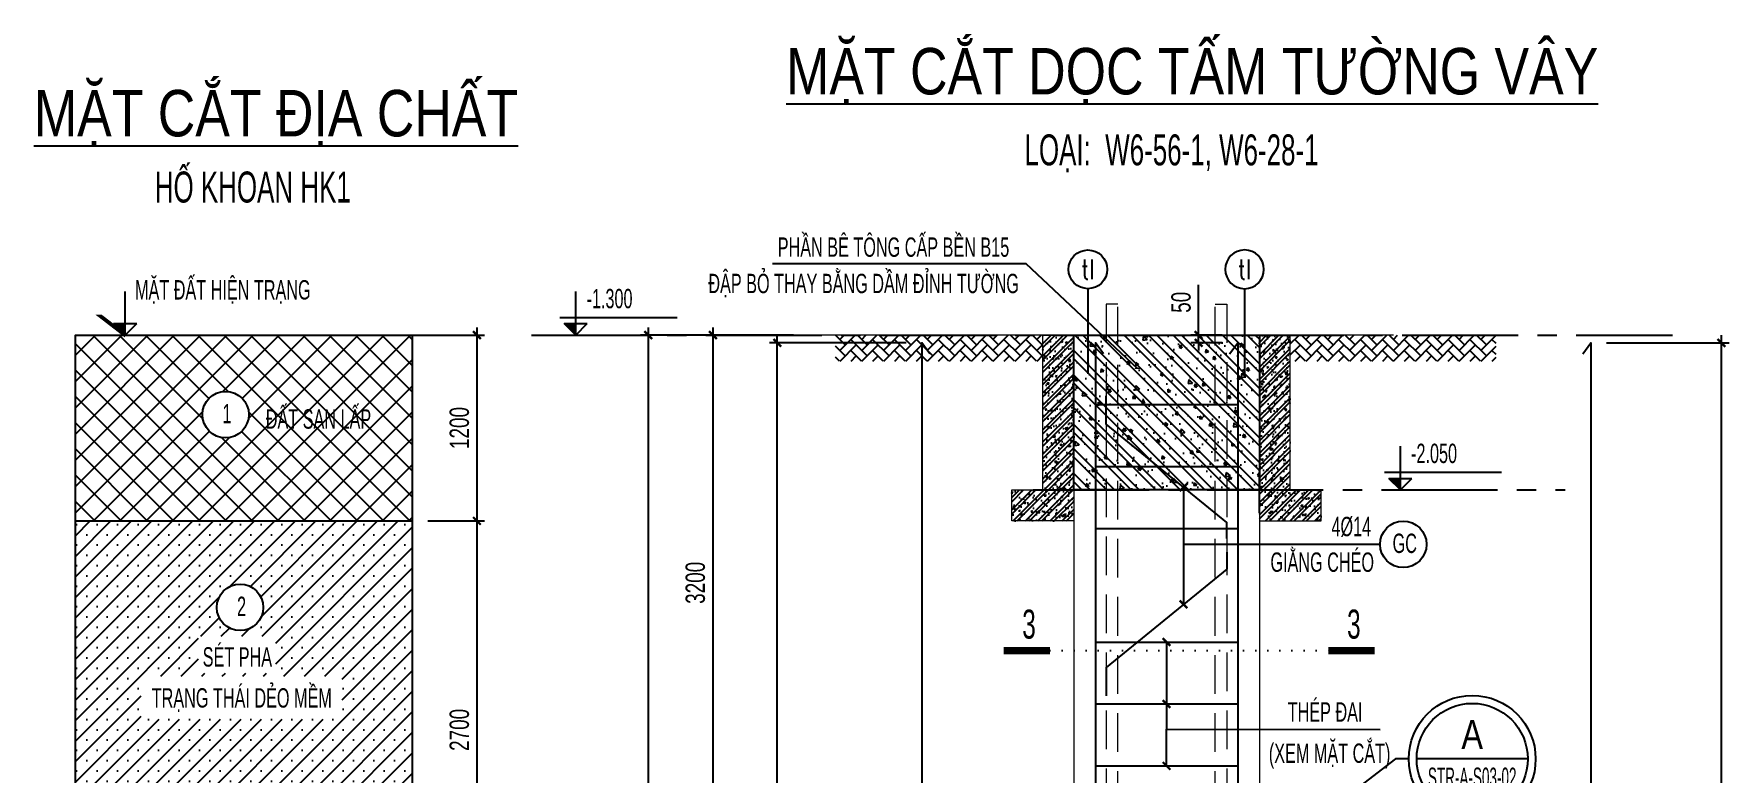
# Model space of a CAD drawing. Header units: millimetres. Extents: x -147841 to 368790, y -162721 to 84261.
# Drawn here: x 120214 to 131170, y -98789 to -94015 of the extents above; entities that cross this region are included whole.
import ezdxf
from ezdxf.enums import TextEntityAlignment as Align

# ---------------------------------------------------------------- set-up
doc = ezdxf.new("R2010")
doc.units = ezdxf.units.MM
doc.header["$LTSCALE"] = 1000
doc.header["$MEASUREMENT"] = 0
doc.header["$PDMODE"] = 1
doc.header["$PDSIZE"] = -10
for name, pattern in [('CENTER2', [1.125, 0.75, -0.125, 0.125, -0.125]), ('DASHED', [0.75, 0.5, -0.25]), ('DOT', [0.25, 0, -0.25]), ('HIDDEN', [0.375, 0.25, -0.125])]:
    doc.linetypes.add(name, pattern=pattern)
doc.layers.get('0').update_dxf_attribs({"linetype": 'CONTINUOUS', "lineweight": 18})
doc.layers.get('DEFPOINTS').update_dxf_attribs({"color": 5, "linetype": 'CONTINUOUS', "lineweight": 18})
for name, color, linetype in [('0-Hatch', 8, 'CONTINUOUS'), ('0-KICH-THUOC', 9, 'CONTINUOUS'), ('0-TEXT', 31, 'CONTINUOUS'), ('0-THEP-CHU', 4, 'CONTINUOUS'), ('A-TRUC', 13, 'CENTER2'), ('ccu11-Chidan', 9, 'CONTINUOUS'), ('ccu11-Manh', 8, 'CONTINUOUS'), ('ccu11-Thay', 7, 'CONTINUOUS'), ('ccu11-Thep', 4, 'CONTINUOUS'), ('d-chudan', 9, 'CONTINUOUS'), ('d-textthep', 31, 'CONTINUOUS'), ('HIDE', 3, 'HIDDEN'), ('KC-Chidan', 9, 'CONTINUOUS'), ('KC-Cotthep', 8, 'CONTINUOUS'), ('KC-Dim', 8, 'CONTINUOUS'), ('KC-Hatch', 251, 'CONTINUOUS'), ('KC-Text', 31, 'CONTINUOUS'), ('THEPDAI', 6, 'CONTINUOUS')]:
    doc.layers.add(name, color=color, linetype=linetype)
for name, color, linetype, lineweight in [('0-THAY', 7, 'CONTINUOUS', 18), ('ccu11-Dim', 8, 'CONTINUOUS', 18), ('DIM', 8, 'CONTINUOUS', 18)]:
    doc.layers.add(name, color=color, linetype=linetype, lineweight=lineweight)
doc.styles.add('ARIAL', font='arial.ttf', dxfattribs={"width": 0.7})
doc.styles.add('ccu11-dim', font='vnsimli.shx', dxfattribs={"width": 0.65, "bigfont": 'bigfont.shx'})
doc.styles.add('VNTIMEH', font='vnsimli.shx', dxfattribs={"width": 0.8, "bigfont": 'bigfont.shx'})
doc.dimstyles.new('2.5-25', dxfattribs={"dimscale": 25, "dimtxt": 2.5, "dimasz": 1, "dimexe": 1, "dimexo": 2, "dimgap": 1, "dimtad": 1, "dimdec": 1, "dimrnd": 5, "dimdsep": 46, "dimtxsty": 'ARIAL', "dimblk": 'ARCHTICK', "dimcen": -1, "dimdle": 1, "dimclrd": 256, "dimclre": 256, "dimclrt": 3, "dimadec": 0, "dimazin": 2, "dimtfac": 0.1, "dimtdec": 1, "dimtmove": 0, "dimatfit": 1, "dimldrblk": 'ARCHTICK', "dimfxl": 1, "dimtvp": 0.833333, "dimtfill": 1, "dimtolj": 1, "dimtzin": 12, "dimarcsym": 0})
doc.dimstyles.new('2.5-50', dxfattribs={"dimscale": 50, "dimtxt": 2.5, "dimasz": 1, "dimexe": 1, "dimexo": 2, "dimgap": 1, "dimtad": 1, "dimdec": 1, "dimdsep": 46, "dimtxsty": 'ARIAL', "dimblk": 'ARCHTICK', "dimcen": -1, "dimdle": 1, "dimclrd": 256, "dimclre": 256, "dimclrt": 3, "dimadec": 0, "dimazin": 2, "dimtfac": 0.1, "dimtdec": 1, "dimtmove": 0, "dimatfit": 1, "dimldrblk": 'ARCHTICK', "dimfxl": 1, "dimtvp": 0.833333, "dimtfill": 1, "dimtolj": 1, "dimtzin": 12, "dimarcsym": 0})
doc.dimstyles.new('ccu11-100x2', dxfattribs={"dimscale": 100, "dimtxt": 2.5, "dimasz": 1, "dimexe": 1, "dimexo": 2, "dimgap": 1, "dimtad": 1, "dimdec": 0, "dimlfac": 0.5, "dimdsep": 46, "dimtxsty": 'ccu11-dim', "dimblk": 'ARCHTICK', "dimcen": -1, "dimdle": 1, "dimclrd": 256, "dimclre": 256, "dimclrt": 31, "dimadec": 0, "dimazin": 2, "dimtfac": 0.1, "dimtdec": 0, "dimtmove": 0, "dimatfit": 1, "dimldrblk": 'ARCHTICK', "dimfxl": 1, "dimtvp": 0.833333, "dimtolj": 1, "dimtzin": 12, "dimarcsym": 0})

# ---------------------------------------------------------------- blocks, each defined once
blk = doc.blocks.new('_ARCHTICK')
at = {"color": 0, "linetype": 'ByBlock', "const_width": 0.3}
blk.add_lwpolyline([(-0.5, -0.5), (0.5, 0.5)], dxfattribs=at)
blk = doc.blocks.new('*D26')
at = {"layer": 'DEFPOINTS', "color": 0, "linetype": 'ByBlock', "ltscale": 30, "transparency": 16777216}
for p in [(122659, -95960), (122659, -97160), (123077, -97160)]:
    blk.add_point(p, dxfattribs=at)
at = {"layer": 'KC-Dim', "linetype": 'ByBlock', "lineweight": -2, "ltscale": 30, "transparency": 16777216}
for p, q in [((122759, -95960), (123127, -95960)), ((123077, -95910), (123077, -97210)), ((122759, -97160), (123127, -97160))]:
    blk.add_line(p, q, dxfattribs=at)
at = {"layer": 'KC-Dim', "linetype": 'ByBlock', "lineweight": -2, "ltscale": 30, "transparency": 16777216, "xscale": 50, "yscale": 50, "zscale": 50}
for p, rotation in [((123077, -95960), 90), ((123077, -97160), 270)]:
    blk.add_blockref('_ARCHTICK', p, dxfattribs=dict(at, rotation=rotation))
at = {"layer": 'KC-Dim', "color": 3, "linetype": 'ByBlock', "ltscale": 30, "transparency": 16777216, "insert": (122964, -96560), "char_height": 125, "attachment_point": 5, "rotation": 90, "style": 'ARIAL', "bg_fill": 3, "box_fill_scale": 1.25, "bg_fill_color": 256, "bg_fill_true_color": 13158600, "bg_fill_transparency": 0}
blk.add_mtext('\\A1;1200', dxfattribs=at)
blk = doc.blocks.new('*D27')
at = {"layer": 'DEFPOINTS', "color": 0, "linetype": 'ByBlock', "ltscale": 30, "transparency": 16777216}
for p in [(122759, -97160), (122759, -99860), (123077, -99860)]:
    blk.add_point(p, dxfattribs=at)
at = {"layer": 'KC-Dim', "linetype": 'ByBlock', "lineweight": -2, "ltscale": 30, "transparency": 16777216}
for p, q in [((122859, -97160), (123127, -97160)), ((123077, -97110), (123077, -99910)), ((122859, -99860), (123127, -99860))]:
    blk.add_line(p, q, dxfattribs=at)
at = {"layer": 'KC-Dim', "linetype": 'ByBlock', "lineweight": -2, "ltscale": 30, "transparency": 16777216, "xscale": 50, "yscale": 50, "zscale": 50}
for p, rotation in [((123077, -97160), 90), ((123077, -99860), 270)]:
    blk.add_blockref('_ARCHTICK', p, dxfattribs=dict(at, rotation=rotation))
at = {"layer": 'KC-Dim', "color": 3, "linetype": 'ByBlock', "ltscale": 30, "transparency": 16777216, "insert": (122964, -98510), "char_height": 125, "attachment_point": 5, "rotation": 90, "style": 'ARIAL', "bg_fill": 3, "box_fill_scale": 1.25, "bg_fill_color": 256, "bg_fill_true_color": 13158600, "bg_fill_transparency": 0}
blk.add_mtext('\\A1;2700', dxfattribs=at)
blk = doc.blocks.new('att_thep_2')
blk.add_circle((-300, 0), 300)
at = {"color": 3, "style": 'ARIAL', "width": 0.6}
blk.add_attdef('DK', text='', height=250, dxfattribs=at).set_placement((467, 105), align=Align.CENTER)
at = {"color": 31, "style": 'ARIAL', "width": 0.6}
blk.add_attdef('SH', text='', height=250, dxfattribs=at).set_placement((-281, -111), align=Align.CENTER)
at = {"color": 2, "style": 'ARIAL', "width": 0.6}
blk.add_attdef('KC', text='', height=250, dxfattribs=at).set_placement((472, -355), align=Align.CENTER)
blk = doc.blocks.new('*D141')
at = {"layer": 'DEFPOINTS', "color": 0, "linetype": 'ByBlock', "ltscale": 30, "transparency": 16777216}
for p in [(127741, -95960), (127994, -95960), (127994, -96010)]:
    blk.add_point(p, dxfattribs=at)
at = {"layer": 'KC-Dim', "linetype": 'ByBlock', "lineweight": -2, "ltscale": 30, "transparency": 16777216}
for p, q in [((127741, -95960), (127741, -95635)), ((127894, -95960), (127691, -95960)), ((127741, -96010), (127741, -95960)), ((127894, -96010), (127691, -96010)), ((127741, -96010), (127741, -96060))]:
    blk.add_line(p, q, dxfattribs=at)
at = {"layer": 'KC-Dim', "linetype": 'ByBlock', "lineweight": -2, "ltscale": 30, "transparency": 16777216, "xscale": 50, "yscale": 50, "zscale": 50}
for p, rotation in [((127741, -95960), 270), ((127741, -96010), 90)]:
    blk.add_blockref('_ARCHTICK', p, dxfattribs=dict(at, rotation=rotation))
at = {"layer": 'KC-Dim', "color": 3, "linetype": 'ByBlock', "ltscale": 30, "transparency": 16777216, "insert": (127628, -95748), "char_height": 125, "attachment_point": 5, "rotation": 90, "style": 'ARIAL', "bg_fill": 3, "box_fill_scale": 1.25, "bg_fill_color": 256, "bg_fill_true_color": 13158600, "bg_fill_transparency": 0}
blk.add_mtext('\\A1;50', dxfattribs=at)
blk = doc.blocks.new('*U22')
for p, q in [((165, 0), (165, 452)), ((0, 184), (1212, 184)), ((0, 0), (329, 0)), ((45, 120), (284, 120)), ((165, 0), (45, 120)), ((165, 0), (284, 120))]:
    blk.add_line(p, q)
at = {"color": 251}
blk.add_solid([(45, 120), (165, 120), (165, 0)], dxfattribs=at)
at = {"color": 31, "ltscale": 10, "style": 'ARIAL', "width": 0.6}
blk.add_attdef('CCD1', (276, 278), '', height=200, dxfattribs=at)
blk = doc.blocks.new('att_ten chi tiet')
at = {"color": 7}
blk.add_lwpolyline([(574, 656), (-574, 656)], dxfattribs=at)
blk.add_circle((0, 656), 656, dxfattribs=at)
at = {"color": 3}
blk.add_circle((0, 656), 574, dxfattribs=at)
at = {"color": 7, "style": 'ARIAL', "width": 0.8}
blk.add_attdef('TCT', text='', height=300, dxfattribs=at).set_placement((0, 669), align=Align.BOTTOM_CENTER)
at = {"color": 31, "style": 'ARIAL', "width": 0.6}
blk.add_attdef('BVTC', text='', height=200, dxfattribs=at).set_placement((0, 566), align=Align.TOP_CENTER)
blk = doc.blocks.new('SH1')
at = {"layer": '0-TEXT', "color": 7}
blk.add_circle((300, 0), 250, dxfattribs=at)
at = {"layer": '0-TEXT', "style": 'VNTIMEH', "width": 0.7}
blk.add_attdef('KC', text='', height=250, dxfattribs=at).set_placement((-1494, 420), align=Align.TOP_RIGHT)
blk.add_attdef('DK', text='', height=250, dxfattribs=at).set_placement((-1494, -122), align=Align.BOTTOM_RIGHT)
blk.add_attdef('KH', text='', height=250, dxfattribs=at).set_placement((300, 0), align=Align.MIDDLE)
blk = doc.blocks.new('*D138')
at = {"layer": 'DEFPOINTS', "color": 0, "ltscale": 3000, "transparency": 16777216}
for p in [(125223, -95960), (124602, -99160), (125223, -99160)]:
    blk.add_point(p, dxfattribs=at)
at = {"layer": 'KC-Dim', "lineweight": -2, "ltscale": 3000, "transparency": 16777216}
for p, q in [((125123, -95960), (124552, -95960)), ((124602, -95910), (124602, -99210)), ((125123, -99160), (124552, -99160))]:
    blk.add_line(p, q, dxfattribs=at)
at = {"layer": 'KC-Dim', "lineweight": -2, "ltscale": 3000, "transparency": 16777216, "xscale": 50, "yscale": 50, "zscale": 50}
for p, rotation in [((124602, -95960), 90), ((124602, -99160), 270)]:
    blk.add_blockref('_ARCHTICK', p, dxfattribs=dict(at, rotation=rotation))
at = {"layer": 'KC-Dim', "color": 3, "ltscale": 3000, "transparency": 16777216, "insert": (124489, -97560), "char_height": 125, "attachment_point": 5, "rotation": 90, "style": 'ARIAL', "bg_fill": 3, "box_fill_scale": 1.25, "bg_fill_color": 256, "bg_fill_true_color": 13158600, "bg_fill_transparency": 0}
blk.add_mtext('\\A1;3200', dxfattribs=at)
blk = doc.blocks.new('*D175')
at = {"layer": 'DEFPOINTS', "color": 0, "ltscale": 3000, "transparency": 16777216}
for p in [(124838, -95960), (124184, -120960), (124838, -120960)]:
    blk.add_point(p, dxfattribs=at)
at = {"layer": 'KC-Dim', "lineweight": -2, "ltscale": 3000, "transparency": 16777216}
for p, q in [((124738, -95960), (124134, -95960)), ((124184, -95910), (124184, -121010)), ((124738, -120960), (124134, -120960))]:
    blk.add_line(p, q, dxfattribs=at)
at = {"layer": 'KC-Dim', "lineweight": -2, "ltscale": 3000, "transparency": 16777216, "xscale": 50, "yscale": 50, "zscale": 50}
for p, rotation in [((124184, -95960), 90), ((124184, -120960), 270)]:
    blk.add_blockref('_ARCHTICK', p, dxfattribs=dict(at, rotation=rotation))
at = {"layer": 'KC-Dim', "color": 3, "ltscale": 3000, "transparency": 16777216, "insert": (124070, -108460), "char_height": 125, "attachment_point": 5, "rotation": 90, "style": 'ARIAL', "bg_fill": 3, "box_fill_scale": 1.25, "bg_fill_color": 256, "bg_fill_true_color": 13158600, "bg_fill_transparency": 0}
blk.add_mtext('\\A1;25000', dxfattribs=at)
blk = doc.blocks.new('*D179')
at = {"layer": 'DEFPOINTS', "color": 0, "linetype": 'ByBlock', "ltscale": 30, "transparency": 16777216}
for p in [(125018, -96010), (125952, -96010), (125323, -106710)]:
    blk.add_point(p, dxfattribs=at)
at = {"layer": 'KC-Dim', "linetype": 'ByBlock', "lineweight": -2, "ltscale": 30, "transparency": 16777216}
for p, q in [((125018, -106760), (125018, -95960)), ((125852, -96010), (124968, -96010)), ((125223, -106710), (124968, -106710))]:
    blk.add_line(p, q, dxfattribs=at)
at = {"layer": 'KC-Dim', "linetype": 'ByBlock', "lineweight": -2, "ltscale": 30, "transparency": 16777216, "xscale": 50, "yscale": 50, "zscale": 50}
for p, rotation in [((125018, -96010), 90), ((125018, -106710), 270)]:
    blk.add_blockref('_ARCHTICK', p, dxfattribs=dict(at, rotation=rotation))
at = {"layer": 'KC-Dim', "color": 3, "linetype": 'ByBlock', "ltscale": 30, "transparency": 16777216, "insert": (124904, -101360), "char_height": 125, "attachment_point": 5, "rotation": 90, "style": 'ARIAL', "bg_fill": 3, "box_fill_scale": 1.25, "bg_fill_color": 256, "bg_fill_true_color": 13158600, "bg_fill_transparency": 0}
blk.add_mtext('\\A1;10700', dxfattribs=at)
blk = doc.blocks.new('*D1101')
at = {"layer": 'DEFPOINTS', "color": 0, "ltscale": 3000, "transparency": 16777216}
for p in [(130277, -96010), (131120, -96010), (130708, -103160)]:
    blk.add_point(p, dxfattribs=at)
at = {"layer": 'DIM', "lineweight": -2, "ltscale": 3000, "transparency": 16777216}
for p, q in [((131120, -103210), (131120, -95960)), ((130377, -96010), (131170, -96010)), ((130808, -103160), (131170, -103160))]:
    blk.add_line(p, q, dxfattribs=at)
at = {"layer": 'DIM', "lineweight": -2, "ltscale": 3000, "transparency": 16777216, "xscale": 50, "yscale": 50, "zscale": 50}
for p, rotation in [((131120, -96010), 90), ((131120, -103160), 270)]:
    blk.add_blockref('_ARCHTICK', p, dxfattribs=dict(at, rotation=rotation))
at = {"layer": 'DIM', "color": 3, "ltscale": 3000, "transparency": 16777216, "insert": (131006, -99585), "char_height": 125, "attachment_point": 5, "rotation": 90, "style": 'ARIAL', "bg_fill": 3, "box_fill_scale": 1.25, "bg_fill_color": 256, "bg_fill_true_color": 13158600, "bg_fill_transparency": 0}
blk.add_mtext('\\A1;7150', dxfattribs=at)
blk = doc.blocks.new('*U19')
at = {"color": 3, "linetype": 'DOT', "ltscale": 0.5}
blk.add_line((-1640, 0), (1239, 0), dxfattribs=at)
at = {"color": 4, "const_width": 75}
for points in [[(-2119, 0), (-1640, 0)], [(1239, 0), (1719, 0)]]:
    blk.add_lwpolyline(points, dxfattribs=at)
at = {"color": 31, "style": 'ARIAL', "width": 0.6}
for tag, p in [('MC3', (-1856, 274)), ('MC4', (1503, 274))]:
    blk.add_attdef(tag, text='', height=300, dxfattribs=at).set_placement(p, align=Align.MIDDLE_CENTER)

msp = doc.modelspace()

# ---------------------------------------------------------------- hatches: boundary and pattern name
at = {"layer": '0-Hatch'}
h = msp.add_hatch(dxfattribs=at)
h.set_pattern_fill('AR-HBONE', color=256, scale=12.5, style=0)
h.set_pattern_definition([(45, (11295.236, -83754.96), (6e-15, 70.710678), [150, -50]), (135, (11330.59, -83719.607), (6e-15, 70.710678), [150, -50])])
h.paths.add_polyline_path([(126733.87, -95960.19), (125395.24, -95960.19), (125395.24, -96127.58), (126733.87, -96127.58)])
at = {"layer": '0-Hatch', "ltscale": 3000}
h = msp.add_hatch(dxfattribs=at)
h.set_pattern_fill('BTCT', color=256, scale=15)
h.set_pattern_definition([(50, (-12559.61, 0), (107.589027, -9.41282), [11.25, -123.75]), (355, (-12559.61, 0), (-20.8127, 112.82882), [9, -99]), (100.4514, (-12550.64, -0.78), (86.77641, 103.41593), [9.56103, -105.17132]), (46.1842, (-12559.6, 30), (160.08616, -24.82785), [16.875, -185.625]), (96.6356, (-12546.27, 27.93), (140.1994, 146.11768), [14.34154, -157.75695]), (351.1842, (-12559.6, 30), (140.19929, 146.11779), [13.5, -148.5]), (21, (-12544.61, 22.5), (89.53606, -60.392834), [11.25, -123.75]), (326, (-12544.61, 22.5), (36.4973, 108.77251), [9, -99]), (71.4514, (-12537.14, 17.47), (126.033394, 48.379575), [9.56103, -105.17132]), (37.5, (-12559.606, 0), (1.823978, 49.934078), [0, -97.8, 0, -100.5, 0, -99.375]), (7.5, (-12559.606, 0), (39.46043, 59.161757), [0, -57.3, 0, -95.55, 0, -37.875]), (327.5, (-12593.056, 0), (80.073365, -3.383231), [0, -37.5, 0, -117, 0, -155.25]), (317.5, (-12608.056, 0), (87.477925, 15.015747), [0, -48.75, 0, -77.7, 0, -110.25]), (45, (-12559.606, 0), (-39.774756, 39.774756), []), (45, (-12533.09, 0), (-39.774756, 39.774756), [])])
h.paths.add_polyline_path([(126933.87, -95960.19), (126733.87, -95960.19), (126733.87, -96960.19), (126933.87, -96960.19)])
h.paths.add_polyline_path([(126933.87, -96960.19), (126733.87, -96960.19), (126533.87, -96960.19), (126533.87, -97160.19), (126933.87, -97160.19)])
h = msp.add_hatch(dxfattribs=at)
h.set_pattern_fill('BTCT', color=256, scale=15)
h.set_pattern_definition([(50, (-12559.61, -200), (107.589027, -9.41282), [11.25, -123.75]), (355, (-12559.61, -200), (-20.8127, 112.82882), [9, -99]), (100.4514, (-12550.64, -200.78), (86.77641, 103.41593), [9.56103, -105.17132]), (46.1842, (-12559.6, -170), (160.08616, -24.82785), [16.875, -185.625]), (96.6356, (-12546.27, -172.07), (140.1994, 146.11768), [14.34154, -157.75695]), (351.1842, (-12559.6, -170), (140.19929, 146.11779), [13.5, -148.5]), (21, (-12544.61, -177.5), (89.53606, -60.392834), [11.25, -123.75]), (326, (-12544.61, -177.5), (36.4973, 108.77251), [9, -99]), (71.4514, (-12537.14, -182.53), (126.033394, 48.379575), [9.56103, -105.17132]), (37.5, (-12559.606, -200), (1.823978, 49.934078), [0, -97.8, 0, -100.5, 0, -99.375]), (7.5, (-12559.606, -200), (39.46043, 59.161757), [0, -57.3, 0, -95.55, 0, -37.875]), (327.5, (-12593.056, -200), (80.073365, -3.383231), [0, -37.5, 0, -117, 0, -155.25]), (317.5, (-12608.056, -200), (87.477925, 15.015747), [0, -48.75, 0, -77.7, 0, -110.25]), (45, (-12559.606, -200), (-39.774756, 39.774756), []), (45, (-12533.09, -200), (-39.774756, 39.774756), [])])
h.paths.add_polyline_path([(128333.87, -95960.19), (128133.87, -95960.19), (128133.87, -96960.19), (128333.87, -96960.19)])
h.paths.add_polyline_path([(128533.87, -96960.19), (128333.87, -96960.19), (128133.87, -96960.19), (128133.87, -97160.19), (128533.87, -97160.19)])
at = {"layer": '0-Hatch'}
h = msp.add_hatch(dxfattribs=at)
h.set_pattern_fill('AR-HBONE', color=256, scale=12.5, style=0)
h.set_pattern_definition([(45, (14448.443, -83754.96), (6e-15, 70.710678), [150, -50]), (135, (14483.8, -83719.607), (6e-15, 70.710678), [150, -50])])
h.paths.add_polyline_path([(129663.44, -95960.19), (128333.87, -95960.19), (128333.87, -96127.58), (129663.44, -96127.58)])
at = {"layer": 'KC-Hatch', "ltscale": 3000}
h = msp.add_hatch(dxfattribs=at)
h.set_pattern_fill('LATSAN09', color=256, scale=20, angle=45)
h.set_pattern_definition([(45, (1894.39, 0), (-84.85281, 84.85281), []), (135, (1894.39, 0), (-84.85281, -84.85281), [])])
h.paths.add_polyline_path([(122659, -95960.19), (120482.06, -95960.19), (120482.06, -97160.19), (122659, -97160.19)])
h.paths.add_polyline_path([(121302.95, -96473.61, -1), (121602.95, -96473.61, -1)], flags=16)
h.paths.add_polyline_path([(121372.3, -96563.29), (121552.62, -96563.29), (121552.62, -96371.95), (121372.3, -96371.95)], flags=8)
h.paths.add_polyline_path([(121672.8, -96606.27), (122433.5, -96606.27), (122433.5, -96368.38), (121672.8, -96368.38)], flags=24)

# ---------------------------------------------------------------- linework, layer by layer
for points in [[(126733.87, -95960.19), (126933.87, -95960.19), (126933.87, -97160.19), (126533.87, -97160.19), (126533.87, -96960.19), (126733.87, -96960.19), (126733.87, -95960.19)], [(128333.87, -95960.19), (128133.87, -95960.19), (128133.87, -97160.19), (128533.87, -97160.19), (128533.87, -96960.19), (128333.87, -96960.19), (128333.87, -95960.19)]]:
    msp.add_lwpolyline(points)
at = {"layer": '0-KICH-THUOC', "ltscale": 3000}
msp.add_line((127644.24, -96943.02), (127644.24, -97698.82), dxfattribs=at)
at = {"layer": '0-THAY'}
for p, q in [((126933.87, -95960.19), (126933.87, -120960.19)), ((128133.87, -95960.19), (128133.87, -97760.19)), ((128133.87, -97760.19), (128133.87, -120960.19))]:
    msp.add_line(p, q, dxfattribs=at)
at = {"layer": '0-THEP-CHU', "linetype": 'Continuous'}
for points in [[(126004.24, -96080.19), (125952.24, -96010.19), (125952.24, -107710.19), (126017.2, -107627.03)], [(127125.87, -96080.19), (127073.87, -96010.19), (127073.87, -107710.19), (127138.84, -107627.03)], [(130224.79, -96080.19), (130276.79, -96010.19), (130276.79, -104160.19), (130211.83, -104077.03)]]:
    msp.add_lwpolyline(points, dxfattribs=at)
at = {"layer": 'A-TRUC'}
msp.add_line((126672.21, -96960.19), (130109.52, -96960.19), dxfattribs=at)
at = {"layer": 'ccu11-Chidan'}
for p, q in [((120803.48, -95960.19), (120803.48, -95677.76)), ((120728.65, -95885.36), (120878.31, -95885.36)), ((120803.48, -95960.19), (120728.65, -95885.36)), ((120803.48, -95960.19), (120878.31, -95885.36)), ((122557.66, -95960.19), (122969.5, -95960.19))]:
    msp.add_line(p, q, dxfattribs=at)
msp.add_lwpolyline([(129099.42, -98697.54), (129014.53, -98697.54), (128613.87, -99004.68)], dxfattribs=at)
msp.add_solid([(120728.65, -95885.36), (120803.48, -95885.36), (120803.48, -95960.19)], dxfattribs=at)
at = {"layer": 'ccu11-Dim', "linetype": 'DASHED', "ltscale": 0.5}
msp.add_lwpolyline([(127218.87, -118151.57), (127218.87, -95760.19), (127143.87, -95760.19), (127143.87, -118151.57)], dxfattribs=at)
at = {"layer": 'ccu11-Thay'}
msp.add_line((120482.06, -97160.19), (122659, -97160.19), dxfattribs=at)
at = {"layer": 'ccu11-Thay', "linetype": 'Continuous'}
msp.add_lwpolyline([(120803.48, -95580.69, 0, 0, 0), (120803.48, -95960.19, 25, 25, 0), (120632.98, -95828.69, 0, 0, 0), (121877.75, -95828.69, 0, 0, 0)], format="xyseb", dxfattribs=at)
msp.add_lwpolyline([(120482.06, -129705.04), (120482.06, -95960.19), (122659, -95960.19), (122659, -129705.04)], dxfattribs=at)
at = {"layer": 'ccu11-Thep'}
msp.add_line((127025.81, -95660.19), (127025.81, -96210.19), dxfattribs=at)
for points in [[(127923.87, -97273.33), (127923.87, -97171.01), (127143.87, -96535.05), (127143.87, -96352.19)], [(127923.87, -97362.77), (127923.87, -97470.82), (127143.87, -98106.79), (127143.87, -98289.65)]]:
    msp.add_lwpolyline(points, dxfattribs=at)
at = {"layer": 'd-chudan'}
msp.add_lwpolyline([(128913.91, -97311.44), (127644.24, -97311.44)], dxfattribs=at)
at = {"layer": 'HIDE'}
msp.add_line((128133.87, -97110.19), (128133.87, -96860.19), dxfattribs=at)
at = {"layer": 'THEPDAI'}
for p, q in [((127073.87, -96408.87), (127993.87, -96408.87)), ((127073.87, -96808.87), (127993.87, -96808.87)), ((127073.87, -97208.87), (127993.87, -97208.87)), ((127073.87, -97942.44), (127993.87, -97942.44)), ((127073.87, -98342.44), (127993.87, -98342.44)), ((127073.87, -98742.44), (127993.87, -98742.44))]:
    msp.add_line(p, q, dxfattribs=at)

# ---------------------------------------------------------------- block references
at = {"layer": '0-TEXT'}
ref = msp.add_blockref('SH1', (126875.81, -95535.19), dxfattribs=dict(at, xscale=0.5, yscale=0.5, zscale=0.5))
ref.add_attrib('KH', 'tl', dxfattribs={"layer": 'd-textthep', "height": 125, "style": 'VNTIMEH', "width": 0.8}).set_placement((127025.81, -95535.19), align=Align.MIDDLE)
at = {"layer": 'KC-Chidan', "xscale": 0.625, "yscale": 0.625, "zscale": 0.625}
for name, p, values in [('*U22', (123613.12, -95960.19), {'CCD1': '-1.300'}), ('*U22', (128941.83, -96960.19), {'CCD1': '-2.050'}), ('*U19', (127805.14, -97998.07), {'MC4': '3', 'MC3': '3'})]:
    msp.add_blockref(name, p, dxfattribs=at).add_auto_attribs(values)
at = {"layer": 'KC-Chidan'}
ref = msp.add_blockref('att_ten chi tiet', (129509.24, -99107.37), dxfattribs=dict(at, xscale=0.625, yscale=0.625, zscale=0.625))
ref.add_attrib('BVTC', 'STR-A-S03-02', dxfattribs={"layer": '0', "color": 31, "height": 125, "style": 'ARIAL', "width": 0.5}).set_placement((129509.24, -98753.56), align=Align.TOP_CENTER)
ref.add_attrib('TCT', 'A', dxfattribs={"layer": '0', "color": 7, "height": 187.5, "style": 'ARIAL', "width": 0.8}).set_placement((129509.24, -98689.49), align=Align.BOTTOM_CENTER)
at = {"layer": 'KC-Cotthep'}
ref = msp.add_blockref('att_thep_2', (121602.95, -96473.61), dxfattribs=dict(at, xscale=0.5, yscale=0.5, zscale=0.5))
ref.add_attrib('SH', '1', dxfattribs={"layer": '0', "color": 31, "height": 125, "style": 'ARIAL', "width": 0.6}).set_placement((121462.46, -96529.35), align=Align.CENTER)
ref = msp.add_blockref('att_thep_2', (129213.91, -97311.44), dxfattribs=dict(at, xscale=0.5, yscale=0.5, zscale=0.5))
ref.add_attrib('KC', 'GIẰNG CHÉO', dxfattribs={"layer": '0', "color": 2, "height": 125, "style": 'ARIAL', "width": 0.6}).set_placement((128540.15, -97489.09), align=Align.CENTER)
ref.add_attrib('DK', '4%%C14', dxfattribs={"layer": '0', "color": 215, "height": 125, "style": 'ARIAL', "width": 0.6}).set_placement((128727.97, -97258.74), align=Align.CENTER)
ref.add_attrib('SH', 'GC', dxfattribs={"layer": '0', "color": 31, "height": 125, "style": 'ARIAL', "width": 0.6}).set_placement((129073.42, -97367.18), align=Align.CENTER)
ref = msp.add_blockref('att_thep_2', (121696.39, -97718.66), dxfattribs=dict(at, xscale=0.5, yscale=0.5, zscale=0.5))
ref.add_attrib('SH', '2', dxfattribs={"layer": '0', "color": 31, "height": 125, "style": 'ARIAL', "width": 0.6}).set_placement((121555.9, -97774.4), align=Align.CENTER)
at = {"layer": 'THEPDAI', "xscale": 50, "yscale": 50, "zscale": 50}
msp.add_blockref('_ARCHTICK', (127644.24, -96943.02), dxfattribs=at)
at = {"layer": 'THEPDAI', "xscale": 49.99999999999746, "yscale": 49.99999999999746, "zscale": 49.99999999999746, "rotation": 270.0330229544601}
msp.add_blockref('_ARCHTICK', (127644.24, -97698.82), dxfattribs=at)

# ---------------------------------------------------------------- texts
at = {"layer": 'KC-Text', "style": 'ARIAL', "width": 0.8}
for s, p in [('%%UMẶT CẮT DỌC TẤM TƯỜNG VÂY', (125075.63, -94405.27)), ('%%UMẶT CẮT ĐỊA CHẤT', (120214.02, -94676.45))]:
    msp.add_text(s, height=300, dxfattribs=at).set_placement(p)
at = {"layer": 'KC-Text', "style": 'ARIAL', "width": 0.6}
for s, p in [('LOẠI:  W6-56-1, W6-28-1', (127566.21, -94863.46)), ('HỐ KHOAN HK1', (121628.52, -95103.48))]:
    msp.add_text(s, height=200, dxfattribs=at).set_placement(p, align=Align.CENTER)
at = {"layer": 'KC-Text', "color": 1, "style": 'ARIAL', "width": 0.6}
for s, p in [('PHẦN BÊ TÔNG CẤP BỀN B15', (125769.36, -95454.17)), ('ĐẬP BỎ THAY BẰNG DẦM ĐỈNH TƯỜNG', (125576.31, -95688.99)), ('ĐẤT SAN LẤP', (122053.15, -96564.49)), ('SÉT PHA', (121528.99, -98101)), ('TRẠNG THÁI DẺO MỀM', (121557.47, -98365.88))]:
    msp.add_text(s, height=125, dxfattribs=at).set_placement(p, align=Align.CENTER)
msp.add_text('MẶT ĐẤT HIỆN TRẠNG', height=125, dxfattribs=at).set_placement((121434.99, -95667.51), align=Align.MIDDLE_CENTER)
for s, p in [('THÉP ĐAI', (128317.13, -98456.8, -269219.91)), ('(XEM MẶT CẮT)', (128195.06, -98722.92, -269219.91))]:
    msp.add_text(s, height=125, dxfattribs=at).set_placement(p)

# ---------------------------------------------------------------- dimensions: what is measured, and where the dimension line sits
at = {"layer": 'KC-Dim', "linetype": 'ByBlock', "ltscale": 30}
dim = msp.add_linear_dim(base=(127741.37, -95960.19), p1=(127993.87, -96010.19), p2=(127993.87, -95960.19), angle=90, dimstyle='2.5-50', dxfattribs=at)
dim.commit()
dim.dimension.update_dxf_attribs({"geometry": '*D141', "text_midpoint": (127627.54, -95747.67)})

# ---------------------------------------------------------------- leaders
at = {"layer": 'ccu11-Manh', "ltscale": 3000}
for points in [[(127533.87, -97942.44), (127533.87, -98505.93), (128914.53, -98507.33)], [(127533.87, -98342.44), (127533.87, -98505.93), (128914.53, -98507.33)], [(127533.87, -98742.44), (127533.87, -98505.93), (128914.53, -98507.33)]]:
    msp.add_leader(points, dimstyle='ccu11-100x2', override={"dimasz": 0.5, "dimtad": 0}, dxfattribs=at)
at = {"layer": 'DIM', "ltscale": 3000}
msp.add_leader([(127345.2, -96174.66), (126626.9, -95498.83), (124988.37, -95498.83)], dimstyle='2.5-25', override={"dimgap": 1, "dimtad": 0}, dxfattribs=at)

# ---------------------------------------------------------------- next in the draw order: hatches: boundary and pattern name
at = {"layer": '0-Hatch', "ltscale": 3000}
h = msp.add_hatch(dxfattribs=at)
h.set_pattern_fill('BTCT', color=256, scale=30, angle=270)
h.set_pattern_definition([(320, (-12559.6, 0), (-18.82564, -215.17805), [22.5, -247.5]), (265, (-12559.6, 0), (225.65764, 41.6254), [18, -198]), (10.4514, (-12561.17, -17.93), (206.83186, -173.55281), [19.12206, -210.34263]), (316.1842, (-12499.6, 0), (-49.6557, -320.1723), [33.75, -371.25]), (6.6356, (-12503.74, -26.68), (292.23536, -280.3988), [28.6831, -315.5139]), (261.1842, (-12499.6, 0), (292.2356, -280.3986), [27, -297]), (291, (-12514.6, -30), (-120.78567, -179.07212), [22.5, -247.5]), (236, (-12514.6, -30), (217.545, -72.9946), [18, -198]), (341.4514, (-12524.67, -44.92), (96.75915, -252.0668), [19.12206, -210.34263]), (307.5, (-12559.606, 0), (99.868156, -3.647957), [0, -195.6, 0, -201, 0, -198.75]), (277.5, (-12559.61, 0), (118.323514, -78.92086), [0, -114.6, 0, -191.1, 0, -75.75]), (237.5, (-12559.606, 66.9), (-6.76646, -160.14673), [0, -75, 0, -234, 0, -310.5]), (227.5, (-12559.6, 96.9), (30.0315, -174.95585), [0, -97.5, 0, -155.4, 0, -220.5]), (315, (-12559.61, 0), (79.54951, 79.54951), []), (315, (-12559.61, -53.03), (79.54951, 79.54951), [])])
h.paths.add_polyline_path([(128133.87, -96960.19), (126933.87, -96960.19), (126933.87, -95960.19), (128133.87, -95960.19)])

# ---------------------------------------------------------------- next in the draw order: linework, layer by layer
msp.add_lwpolyline([(128133.87, -96960.19), (126933.87, -96960.19), (126933.87, -95960.19), (128133.87, -95960.19)], close=True, dxfattribs=at)
at = {"layer": '0-THAY'}
msp.add_line((129000.52, -95960.19), (123828.86, -95960.19), dxfattribs=at)
at = {"layer": '0-THEP-CHU', "linetype": 'Continuous'}
msp.add_lwpolyline([(127941.87, -96080.19), (127993.87, -96010.19), (127993.87, -104160.19), (127928.91, -104077.03)], dxfattribs=at)
at = {"layer": 'A-TRUC'}
msp.add_line((123430.66, -95960.19), (130804.45, -95960.19), dxfattribs=at)
msp.add_line((123430.66, -95960.19), (130804.45, -95960.19), dxfattribs=at)
at = {"layer": 'ccu11-Dim', "linetype": 'DASHED', "ltscale": 0.5}
msp.add_lwpolyline([(127848.87, -118151.57), (127848.87, -95760.19), (127923.87, -95760.19), (127923.87, -118151.57)], dxfattribs=at)
at = {"layer": 'ccu11-Thay', "ltscale": 3000}
msp.add_line((126933.87, -95960.19), (128133.87, -95960.19), dxfattribs=at)
at = {"layer": 'ccu11-Thep'}
msp.add_line((128038.33, -95660.19), (128038.33, -96210.19), dxfattribs=at)

# ---------------------------------------------------------------- next in the draw order: block references
at = {"layer": '0-TEXT'}
ref = msp.add_blockref('SH1', (128188.33, -95535.19), dxfattribs=dict(at, xscale=-0.5, yscale=0.5, zscale=0.5))
ref.add_attrib('KH', 'tl', dxfattribs={"layer": 'd-textthep', "height": 125, "style": 'VNTIMEH', "width": 0.8}).set_placement((128038.33, -95535.19), align=Align.MIDDLE)

# ---------------------------------------------------------------- next in the draw order: dimensions: what is measured, and where the dimension line sits
at = {"layer": 'KC-Dim', "linetype": 'ByBlock', "ltscale": 30}
dim = msp.add_linear_dim(base=(123077.44, -97160.19), p1=(122659, -95960.19), p2=(122659, -97160.19), angle=90, dimstyle='2.5-50', dxfattribs=at)
dim.commit()
dim.dimension.update_dxf_attribs({"geometry": '*D26', "text_midpoint": (122963.61, -96560.19)})

# ---------------------------------------------------------------- next in the draw order: hatches: boundary and pattern name
at = {"layer": 'KC-Hatch', "ltscale": 3000}
h = msp.add_hatch(dxfattribs=at)
h.set_pattern_fill('MUT', color=256, scale=1000)
h.set_pattern_definition([(45, (1894.39, 0), (-66.29126, 66.29126), []), (45, (1960.68, 0), (-66.29126, 66.29126), [0, -93.75])])
h.paths.add_polyline_path([(122659, -97160.19), (120482.06, -97160.19), (120482.06, -99860.19), (122659, -99860.19)])
edge = h.paths.add_edge_path(flags=16)
edge.add_arc((121546.39, -97718.66), 150, 0, 360)
h.paths.add_polyline_path([(121495.38, -97805.78), (121616.41, -97805.78), (121616.41, -97617.51), (121495.38, -97617.51)], flags=0)
h.paths.add_polyline_path([(120907.75, -98439.66), (122207.2, -98439.66), (122207.2, -98163.27), (120907.75, -98163.27)], flags=16)
h.paths.add_polyline_path([(121278.57, -98142.81), (121777.79, -98142.81), (121777.79, -97904.79), (121278.57, -97904.79)], flags=16)

# ---------------------------------------------------------------- next in the draw order: dimensions: what is measured, and where the dimension line sits
at = {"layer": 'DIM', "ltscale": 3000}
dim = msp.add_linear_dim(base=(131119.57, -96010.19), p1=(130707.72, -103160.19), p2=(130276.79, -96010.19), angle=90, dimstyle='2.5-50', override={"dimtmove": 1, "dimfxl": 100, "dimfxlon": 1}, dxfattribs=at)
dim.commit()
dim.dimension.update_dxf_attribs({"geometry": '*D1101', "text_midpoint": (131005.75, -99585.19)})
at = {"layer": 'KC-Dim', "ltscale": 3000}
dim = msp.add_linear_dim(base=(124602.41, -99160.19), p1=(125222.8, -95960.19), p2=(125222.8, -99160.19), angle=90, dimstyle='2.5-50', dxfattribs=at)
dim.commit()
dim.dimension.update_dxf_attribs({"geometry": '*D138', "text_midpoint": (124488.54, -97560.19)})
at = {"layer": 'KC-Dim', "linetype": 'ByBlock', "ltscale": 30}
dim = msp.add_linear_dim(base=(123077.44, -99860.19), p1=(122759, -97160.19), p2=(122759, -99860.19), angle=90, dimstyle='2.5-50', dxfattribs=at)
dim.commit()
dim.dimension.update_dxf_attribs({"geometry": '*D27', "text_midpoint": (122963.61, -98510.19)})

# ---------------------------------------------------------------- next in the draw order: dimensions: what is measured, and where the dimension line sits
at = {"layer": 'KC-Dim', "ltscale": 3000}
dim = msp.add_linear_dim(base=(124184.04, -120960.19), p1=(124837.6, -95960.19), p2=(124837.6, -120960.19), angle=90, dimstyle='2.5-50', override={"dimtmove": 1}, dxfattribs=at)
dim.commit()
dim.dimension.update_dxf_attribs({"geometry": '*D175', "text_midpoint": (124070.21, -108460.19)})

# ---------------------------------------------------------------- next in the draw order: dimensions: what is measured, and where the dimension line sits
at = {"layer": 'KC-Dim', "linetype": 'ByBlock', "ltscale": 30}
dim = msp.add_linear_dim(base=(125017.87, -96010.19), p1=(125322.8, -106710.19), p2=(125952.24, -96010.19), angle=90, dimstyle='2.5-50', dxfattribs=at)
dim.commit()
dim.dimension.update_dxf_attribs({"geometry": '*D179', "text_midpoint": (124904.04, -101360.19)})

doc.saveas('drawing.dxf')
